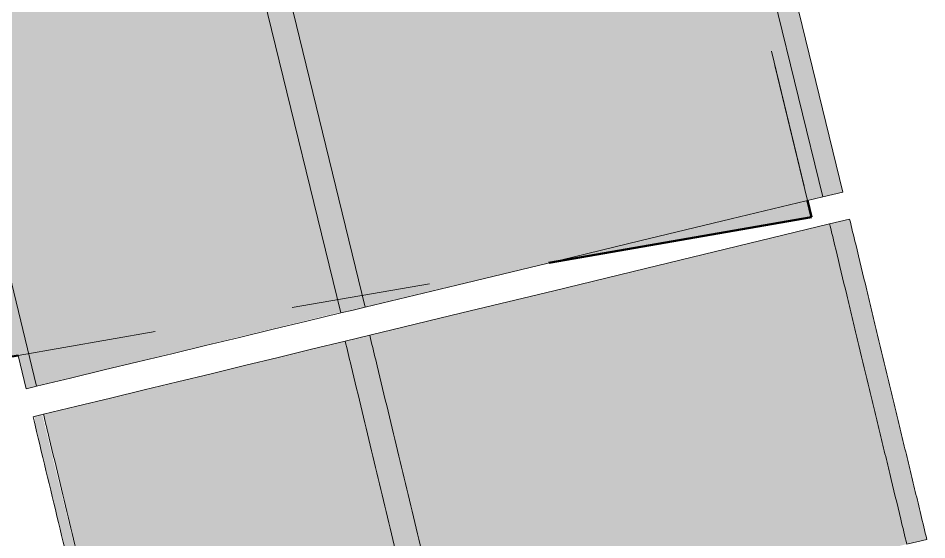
# Model space of a CAD drawing. Header units: metres. Extents: x 0 to 65, y -1187 to 1215.
# Drawn here: x 33.652 to 34.306, y -1182.214 to -1181.839 of the extents above; entities that cross this region are included whole.
import ezdxf

# ---------------------------------------------------------------- set-up
doc = ezdxf.new("R2010")
doc.units = ezdxf.units.M
doc.linetypes.add('JacobsDash', pattern=[0.0045, 0.003, -0.0015])
for name, color, linetype, lineweight in [('A-FLOR', 7, 'Continuous', 50), ('S-BEAM', 7, 'Continuous', 50), ('S-BEAM-HDLN', 7, 'JacobsDash', 18)]:
    doc.layers.add(name, color=color, linetype=linetype, lineweight=lineweight)

# ---------------------------------------------------------------- blocks, each defined once
blk = doc.blocks.new('Generic Models 1 - Generic Models 1-7441683-DRG-2873238 - SOUTH CANOPY - PLAN')
at = {"layer": 'S-BEAM', "linetype": 'JacobsDash', "lineweight": 18, "true_color": 0xc0c0c0}
h = blk.add_hatch(color=9, dxfattribs=at)
h.paths.add_polyline_path([(242.96047, 1207.95163), (242.40617, 1207.80432), (243.05136, 1205.88463), (243.63792, 1205.93595), (243.07297, 1207.61689)])
h.paths.add_polyline_path([(242.03266, 1207.70506), (241.84673, 1207.65564), (241.85065, 1207.64399), (242.03229, 1207.70493)])
blk.add_hatch(color=9, dxfattribs=at).paths.add_polyline_path([(241.84673, 1207.65564), (241.84662, 1207.65561), (241.85065, 1207.64399)])
at = {"layer": 'S-BEAM'}
for p, q in [((242.96047, 1207.95163), (242.40617, 1207.80432)), ((242.03191, 1207.70486), (241.84673, 1207.65564)), ((241.84673, 1207.65564), (241.84662, 1207.65561)), ((241.85054, 1207.64396), (241.84662, 1207.65561)), ((241.84673, 1207.65564), (241.85065, 1207.64399))]:
    blk.add_line(p, q, dxfattribs=at)
at = {"layer": 'S-BEAM-HDLN'}
for p, q in [((242.40612, 1207.80431), (242.03341, 1207.70526)), ((241.84673, 1207.65564), (241.84662, 1207.65561)), ((241.84662, 1207.65561), (241.84668, 1207.65563)), ((242.45924, 1205.83283), (241.85055, 1207.64391)), ((241.85066, 1207.64394), (242.45936, 1205.83284))]:
    blk.add_line(p, q, dxfattribs=at)

msp = doc.modelspace()

# ---------------------------------------------------------------- hatches: boundary and pattern name
at = {"layer": 'A-FLOR', "true_color": 0xe1e1e1}
for points in [[(33.65806, -1182.10518), (33.6655, -1182.10339), (33.18281, -1180.11256), (33.17684, -1180.11256), (33.65801, -1182.10495)], [(33.6655, -1182.10339), (33.88402, -1182.05009), (33.41137, -1180.11256), (33.18312, -1180.11256), (33.653, -1182.05181)], [(33.88417, -1182.0507), (33.90184, -1182.04644), (33.43004, -1180.11256), (33.41154, -1180.11325), (33.88402, -1182.05009)], [(33.96051, -1182.29712), (34.29115, -1182.217), (34.23564, -1181.98661), (33.90501, -1182.06672), (33.95332, -1182.26728)], [(34.29115, -1182.217), (34.30553, -1182.21352), (34.25002, -1181.98312), (34.23564, -1181.98661), (34.28416, -1182.18802)], [(33.94287, -1182.30139), (33.96051, -1182.29712), (33.90501, -1182.06672), (33.88736, -1182.071), (33.94235, -1182.29925)], [(33.72595, -1182.35395), (33.94287, -1182.30139), (33.88736, -1182.071), (33.67044, -1182.12356), (33.71666, -1182.31543)], [(33.7185, -1182.35576), (33.72594, -1182.35395), (33.6695, -1182.12378), (33.66386, -1182.12515), (33.66574, -1182.13705), (33.71834, -1182.35508)]]:
    msp.add_hatch(color=254, dxfattribs=at).paths.add_polyline_path(points)
h = msp.add_hatch(color=254, dxfattribs=at)
h.paths.add_polyline_path([(33.90184, -1182.04644), (34.23071, -1181.96721), (34.15473, -1181.65577), (34.11986, -1181.66949), (34.14053, -1181.7572), (33.86857, -1181.823), (33.80234, -1181.55101), (34.07495, -1181.48505), (34.07854, -1181.49977), (34.11333, -1181.48608), (33.88308, -1180.5435), (33.8485, -1180.55711), (33.86916, -1180.64482), (33.59721, -1180.71062), (33.53098, -1180.43863), (33.80359, -1180.37267), (33.80717, -1180.38739), (33.84195, -1180.3737), (33.77824, -1180.11256), (33.43004, -1180.11256), (33.85058, -1181.83633)])
h.paths.add_polyline_path([(33.90514, -1181.75497), (33.91167, -1181.75337), (33.91395, -1181.75055), (33.90341, -1181.7547)])
h.paths.add_polyline_path([(34.07025, -1181.71468), (34.07679, -1181.71309), (34.08165, -1181.70844), (34.08354, -1181.70198), (34.08195, -1181.69544), (34.07729, -1181.69057), (34.07085, -1181.68879), (34.06124, -1181.69271), (34.05808, -1181.69804), (34.05808, -1181.70517), (34.06115, -1181.71067), (34.0669, -1181.71416)])
h.paths.add_polyline_path([(33.63377, -1180.64259), (33.64031, -1180.64099), (33.64305, -1180.63799), (33.63204, -1180.64232)])
h.paths.add_polyline_path([(33.79889, -1180.6023), (33.80542, -1180.60071), (33.81029, -1180.59606), (33.81218, -1180.5896), (33.81059, -1180.58306), (33.80593, -1180.57819), (33.79948, -1180.57641), (33.78988, -1180.58033), (33.78671, -1180.58566), (33.78671, -1180.59279), (33.78979, -1180.59829), (33.79554, -1180.60178), (33.797, -1180.60201)])
h = msp.add_hatch(color=254, dxfattribs=at)
h.paths.add_polyline_path([(34.23071, -1181.96721), (34.2451, -1181.96374), (34.16774, -1181.65065), (34.15473, -1181.65577), (34.21693, -1181.91075)])
h.paths.add_polyline_path([(34.11333, -1181.48608), (34.12724, -1181.4806), (33.89727, -1180.53791), (33.88338, -1180.5435), (34.11298, -1181.48466)])
h.paths.add_polyline_path([(33.84195, -1180.3737), (33.85588, -1180.36822), (33.79351, -1180.11256), (33.77824, -1180.11256), (33.8416, -1180.37228)])

# ---------------------------------------------------------------- linework, layer by layer
at = {"layer": 'A-FLOR', "color": 252, "lineweight": 18, "true_color": 0x888888}
for p, q in [((33.18312, -1180.11256), (33.6655, -1182.10339)), ((33.41137, -1180.11256), (33.88417, -1182.0507)), ((33.43004, -1180.11256), (33.90184, -1182.04644)), ((34.15473, -1181.65577), (34.23071, -1181.96721)), ((34.16863, -1181.6503), (34.2451, -1181.96374)), ((33.65227, -1182.08117), (33.65806, -1182.10518))]:
    msp.add_line(p, q, dxfattribs=at)
at = {"layer": 'A-FLOR', "color": 252, "lineweight": 18, "true_color": 0x888888, "flags": 128}
for points in [[(34.23071, -1181.96721), (34.16493, -1181.98305), (34.09916, -1181.9989), (34.03339, -1182.01475), (33.96762, -1182.03059), (33.90184, -1182.04644)], [(34.2451, -1181.96374), (34.2379, -1181.96547), (34.23071, -1181.96721)], [(34.23564, -1181.98661), (34.16951, -1182.00263), (34.10339, -1182.01865), (34.03726, -1182.03468), (33.97113, -1182.0507), (33.90501, -1182.06672)], [(34.23564, -1181.98661), (34.24283, -1181.98487), (34.25002, -1181.98312)], [(33.90184, -1182.04644), (33.89301, -1182.04857), (33.88417, -1182.0507)], [(33.88417, -1182.0507), (33.85987, -1182.05655), (33.83557, -1182.06241), (33.81127, -1182.06826), (33.78697, -1182.07412), (33.76268, -1182.07997), (33.73838, -1182.08583), (33.71408, -1182.09168), (33.68979, -1182.09753), (33.6655, -1182.10339)], [(33.88736, -1182.071), (33.89618, -1182.06886), (33.90501, -1182.06672)], [(33.88736, -1182.071), (33.86326, -1182.07684), (33.83916, -1182.08268), (33.81505, -1182.08852), (33.79095, -1182.09436), (33.76685, -1182.1002), (33.74275, -1182.10604), (33.71864, -1182.11188), (33.69454, -1182.11772), (33.67044, -1182.12356)], [(33.6655, -1182.10339), (33.66457, -1182.10361), (33.66364, -1182.10383), (33.66271, -1182.10406), (33.66178, -1182.10428), (33.66085, -1182.10451), (33.65992, -1182.10473), (33.65899, -1182.10495), (33.65806, -1182.10518)], [(33.67044, -1182.12356), (33.6695, -1182.12378), (33.66856, -1182.12401), (33.66762, -1182.12424), (33.66668, -1182.12447), (33.66574, -1182.12469), (33.6648, -1182.12492), (33.66386, -1182.12515), (33.66293, -1182.12538)], [(33.66293, -1182.12538), (33.66365, -1182.12835), (33.66436, -1182.13133)], [(34.30553, -1182.21352), (34.29834, -1182.21526), (34.29115, -1182.217)]]:
    msp.add_lwpolyline(points, dxfattribs=at)
at = {"layer": 'A-FLOR', "color": 252, "lineweight": 18, "true_color": 0x888888}
for points, knots in [([(34.29115, -1182.217), (34.28971, -1182.21104), (34.28566, -1182.19421), (34.28022, -1182.17171), (34.27496, -1182.1499), (34.27103, -1182.13365), (34.26717, -1182.11764), (34.26211, -1182.09661), (34.25707, -1182.07561), (34.2519, -1182.05408), (34.24664, -1182.03223), (34.24124, -1182.00982), (34.23711, -1181.99268), (34.23564, -1181.98661)], [-0.006785654, -0.006785654, -0.006785654, -0.006785654, -0.006300349, -0.005416533, -0.004974625, -0.004532717, -0.004090809, -0.003648901, -0.002765084, -0.002323176, -0.001881268, -0.000997452, -0.000514488, -0.000514488, -0.000514488, -0.000514488]), ([(34.25002, -1181.98312), (34.25149, -1181.98919), (34.25561, -1182.00631), (34.26101, -1182.02871), (34.26627, -1182.05057), (34.27144, -1182.0721), (34.27648, -1182.0931), (34.28154, -1182.11412), (34.2854, -1182.13012), (34.28933, -1182.14637), (34.29328, -1182.16274), (34.29724, -1182.17915), (34.30134, -1182.19614), (34.30409, -1182.20755), (34.30553, -1182.21352)], [0.000515588, 0.000515588, 0.000515588, 0.000515588, 0.000997452, 0.001881268, 0.002323176, 0.002765084, 0.003648901, 0.004090809, 0.004532717, 0.004974625, 0.005416533, 0.005858441, 0.006300349, 0.006786604, 0.006786604, 0.006786604, 0.006786604]), ([(33.90501, -1182.06672), (33.90644, -1182.07266), (33.91053, -1182.08962), (33.91722, -1182.11737), (33.92499, -1182.14972), (33.93257, -1182.1813), (33.9403, -1182.21339), (33.94821, -1182.24612), (33.95496, -1182.27408), (33.95905, -1182.29102), (33.96051, -1182.29712)], [0.000523717, 0.000523717, 0.000523717, 0.000523717, 0.000997452, 0.001881268, 0.002765084, 0.003648901, 0.004532717, 0.005416533, 0.006300349, 0.006796957, 0.006796957, 0.006796957, 0.006796957]), ([(33.94287, -1182.30139), (33.9414, -1182.29527), (33.93731, -1182.27831), (33.93055, -1182.25033), (33.92264, -1182.2176), (33.9149, -1182.18548), (33.90732, -1182.15389), (33.89955, -1182.12157), (33.89287, -1182.09384), (33.88879, -1182.07691), (33.88736, -1182.071)], [-0.006799095, -0.006799095, -0.006799095, -0.006799095, -0.006300349, -0.005416533, -0.004532717, -0.003648901, -0.002765084, -0.001881268, -0.000997452, -0.000525715, -0.000525715, -0.000525715, -0.000525715]), ([(33.67044, -1182.12356), (33.67148, -1182.12789), (33.67518, -1182.14322), (33.68149, -1182.16938), (33.68921, -1182.20152), (33.69681, -1182.23319), (33.70461, -1182.26556), (33.71252, -1182.29829), (33.71963, -1182.32775), (33.72409, -1182.34627), (33.72595, -1182.35395)], [0.000650305, 0.000650305, 0.000650305, 0.000650305, 0.000997452, 0.001881268, 0.002765084, 0.003648901, 0.004532717, 0.005416533, 0.006300349, 0.006927198, 0.006927198, 0.006927198, 0.006927198])]:
    msp.add_open_spline(points, degree=3, knots=knots, dxfattribs=at)
msp.add_open_spline([(33.66436, -1182.13133), (33.67038, -1182.15628), (33.6824, -1182.20617), (33.70042, -1182.28094), (33.71247, -1182.33082), (33.7185, -1182.35576)], degree=3, dxfattribs=at)

# ---------------------------------------------------------------- block references
at = {"layer": 'S-BEAM-HDLN', "rotation": 175.0000000000005}
msp.add_blockref('Generic Models 1 - Generic Models 1-7441683-DRG-2873238 - SOUTH CANOPY - PLAN', (380.4031, 0), dxfattribs=at)

doc.saveas('drawing.dxf')
